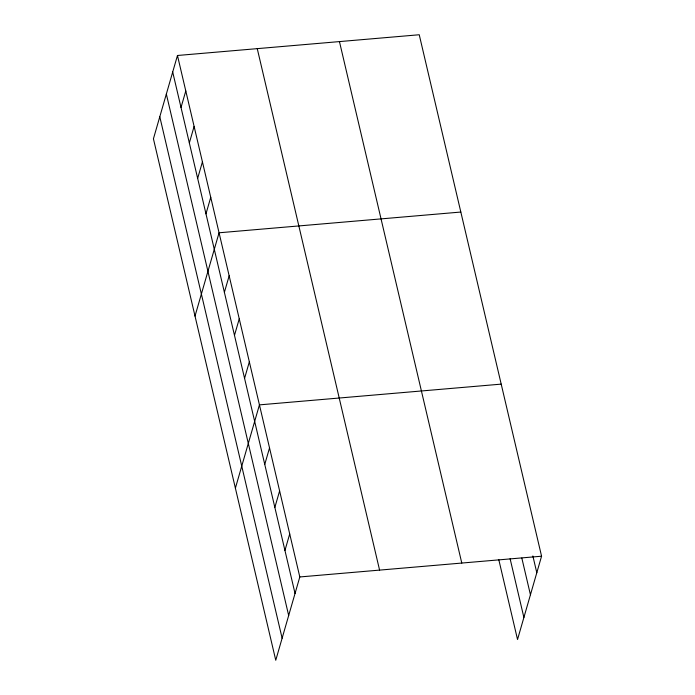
<?xml version="1.0" encoding="UTF-8"?>
<svg xmlns="http://www.w3.org/2000/svg" width="695" height="695" viewBox="0 0 695 695"><rect width="100%" height="100%" fill="white"/><g stroke="black" fill="none" stroke-linecap="round" stroke-linejoin="round"><path stroke-width="1.04" d="M177.468 55.487L153.43 138.791L275.759 660.25L299.806 576.954L177.468 55.487L419.241 34.75L541.57 556.209L517.532 639.513L498.819 559.77M181.021 107.464L185.791 90.949M189.344 142.927L194.105 126.403M197.658 178.389L202.427 161.865M205.981 213.843L210.741 197.328M195.017 316.086L219.064 232.782L460.828 212.045M224.389 292.326L229.159 275.802M234.484 335.346L239.245 318.831M244.57 378.367L249.34 361.852M235.388 488.168L259.435 404.872L501.199 384.127M264.76 464.408L269.53 447.893M274.846 507.428L279.616 490.913M284.941 550.449L289.711 533.934M299.806 576.954L541.57 556.209M532.865 555.948L536.801 572.732M521.823 558.042L530.441 594.772M510.104 558.719L523.891 617.473M339.455 41.596L461.784 563.054M257.254 48.641L379.583 570.109M172.699 72.011L295.036 593.469M166.34 94.042L288.677 615.509M159.789 116.751L282.118 638.21"/></g></svg>
